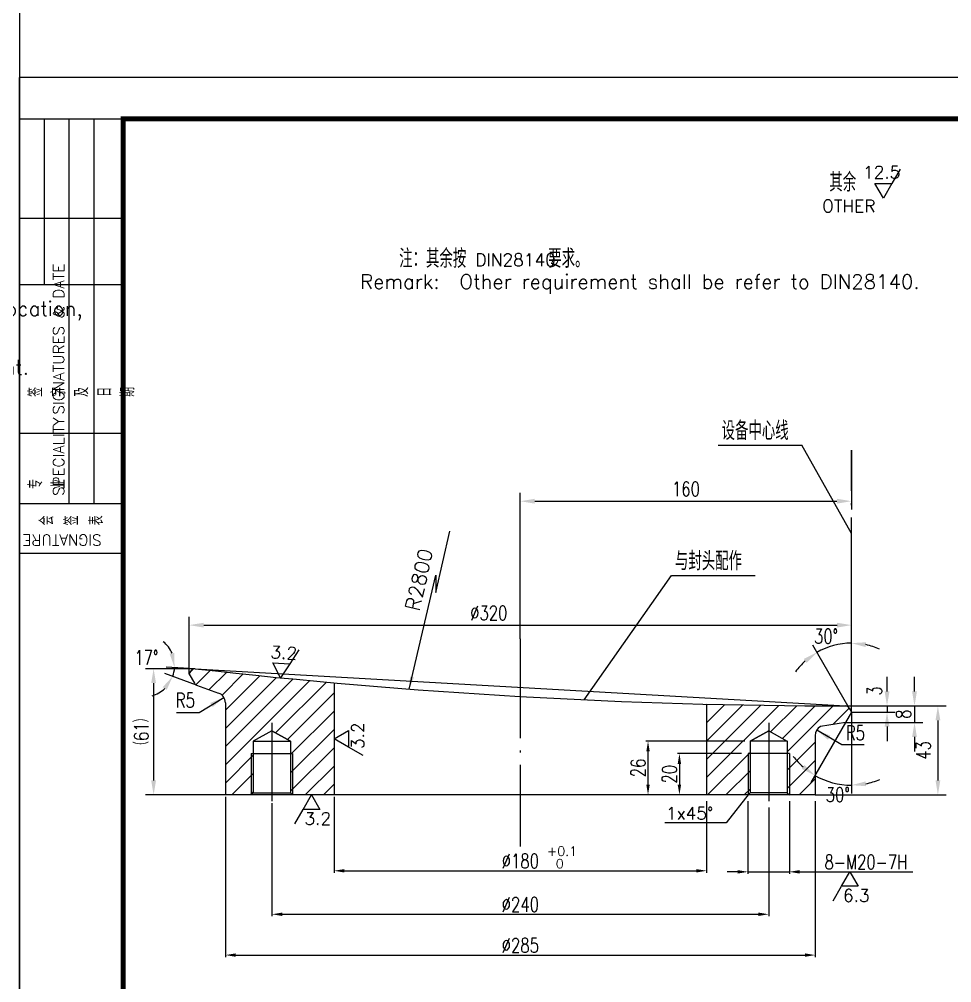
# Model space of a CAD drawing. Extents: x 1512 to 4800, y -77 to 764.
# Drawn here: x 2106.2 to 2331.4, y 298.7 to 531.6 of the extents above; entities that cross this region are included whole.
import ezdxf
from ezdxf.enums import TextEntityAlignment as Align

# ---------------------------------------------------------------- set-up
doc = ezdxf.new("R2010")
doc.units = 0
doc.header["$MEASUREMENT"] = 0
doc.linetypes.add('ACAD_ISO02W100', pattern=[15, 12, -3])
doc.linetypes.add('ACAD_ISO04W100', pattern=[30.5, 24, -3, 0.5, -3])
doc.layers.get('0').update_dxf_attribs({"linetype": 'CONTINUOUS'})
doc.layers.get('DEFPOINTS').update_dxf_attribs({"linetype": 'CONTINUOUS'})
for name, color, linetype in [('1', 1, 'CONTINUOUS'), ('2', 2, 'ACAD_ISO04W100'), ('3', 3, 'ACAD_ISO02W100')]:
    doc.layers.add(name, color=color, linetype=linetype)
doc.styles.add('ACANSTS', font='romans.shx', dxfattribs={"height": 1, "bigfont": 'gbcbig.shx'})
doc.styles.add('HZ5', font='romans.shx', dxfattribs={"width": 0.75, "bigfont": 'hz5.shx'})
doc.dimstyles.new('1', dxfattribs={"dimtxt": 3.5, "dimasz": 2.5, "dimexe": 0.5, "dimexo": 0.5, "dimtad": 1, "dimdec": 0, "dimzin": 0, "dimdsep": 46, "dimtxsty": 'HZ5', "dimcen": 0, "dimadec": 0, "dimazin": 0, "dimtfac": 0.857143, "dimtdec": 0, "dimtmove": 0, "dimatfit": 0, "dimfxl": 0, "dimtvp": 1.5, "dimtolj": 1, "dimtzin": 0, "dimarcsym": 0})
doc.dimstyles.new('2', dxfattribs={"dimtxt": 3.5, "dimasz": 2.5, "dimexe": 0.5, "dimexo": 0.5, "dimtad": 1, "dimdec": 0, "dimlfac": 2, "dimzin": 0, "dimdsep": 46, "dimtxsty": 'HZ5', "dimcen": 0, "dimadec": 0, "dimazin": 0, "dimtfac": 0.857143, "dimtdec": 0, "dimtmove": 0, "dimatfit": 0, "dimfxl": 0, "dimtvp": 1.5, "dimtolj": 1, "dimtzin": 0, "dimarcsym": 0})
doc.dimstyles.get("Standard").update_dxf_attribs({"dimtxt": 3.5, "dimasz": 3, "dimexe": 2, "dimexo": 0, "dimgap": 1, "dimtad": 1, "dimdec": 0, "dimlfac": 20, "dimzin": 0, "dimdsep": 46, "dimtxsty": 'HZ5', "dimcen": 1, "dimadec": 0, "dimazin": 0, "dimtfac": 1, "dimtdec": 0, "dimtmove": 2, "dimatfit": 3, "dimfxl": 0, "dimtolj": 1, "dimtzin": 0, "dimarcsym": 0})
doc.dimstyles.new('STANDARD$0', dxfattribs={"dimtxt": 3.5, "dimasz": 3.5, "dimexe": 2, "dimexo": 0, "dimgap": 1.2, "dimtad": 1, "dimdec": 4, "dimzin": 0, "dimdsep": 46, "dimtxsty": 'HZ5', "dimcen": 0.09, "dimadec": 0, "dimazin": 0, "dimtfac": 0.857143, "dimtdec": 4, "dimtofl": 0, "dimtmove": 2, "dimatfit": 3, "dimfxl": 0, "dimtolj": 1, "dimtzin": 0, "dimarcsym": 0})
doc.dimstyles.new('STANDARD$2', dxfattribs={"dimscale": 0, "dimtxt": 3.5, "dimasz": 3.5, "dimexe": 2, "dimexo": 0, "dimgap": 1.2, "dimtad": 1, "dimtih": 1, "dimtoh": 1, "dimdec": 4, "dimzin": 0, "dimdsep": 46, "dimtxsty": 'HZ5', "dimcen": 0, "dimadec": 4, "dimazin": 0, "dimtfac": 0.857143, "dimtdec": 4, "dimtofl": 0, "dimtmove": 2, "dimatfit": 3, "dimfxl": 0, "dimtolj": 1, "dimtzin": 0, "dimarcsym": 0})
doc.dimstyles.new('STANDARD$4', dxfattribs={"dimtxt": 3.5, "dimasz": 3.5, "dimexe": 2, "dimexo": 0, "dimgap": 1.2, "dimtad": 1, "dimdec": 4, "dimzin": 0, "dimdsep": 46, "dimtxsty": 'HZ5', "dimcen": 0, "dimadec": 0, "dimazin": 0, "dimtfac": 1, "dimtdec": 4, "dimtofl": 0, "dimtmove": 2, "dimatfit": 3, "dimfxl": 0, "dimtolj": 1, "dimtzin": 0, "dimarcsym": 0})

# ---------------------------------------------------------------- blocks, each defined once
blk = doc.blocks.new('*D141')
at = {"color": 0, "linetype": 'ByBlock', "ltscale": 5}
for p, q in [((-2204.24, -2802.35), (-2204.24, -2822.01)), ((-2205.68, -2804.85), (-2214.07, -2819.38))]:
    blk.add_line(p, q, dxfattribs=at)
for start, end in [(217.2554, 228.6277), (240, 270), (281.3723, 292.7446)]:
    blk.add_arc((-2204.24, -2802.35), 17.66, start, end, dxfattribs=at)
for points in [[(-2215.57, -2815.13), (-2216.25, -2816.08), (-2213.07, -2817.65)], [(-2200.7, -2820.25), (-2200.81, -2819.09), (-2204.24, -2820.01)]]:
    blk.add_solid(points, dxfattribs=at)
at = {"layer": 'DEFPOINTS', "color": 0, "linetype": 'ByBlock', "ltscale": 5}
for p in [(-2204.24, -2800.04), (-2204.24, -2802.35), (-2204.24, -2802.35), (-2205.68, -2804.85), (-2210.28, -2818.95)]:
    blk.add_point(p, dxfattribs=at)
at = {"color": 0, "linetype": 'ByBlock', "ltscale": 5, "insert": (-2207.53, -2822.29), "char_height": 3.5, "attachment_point": 5, "style": 'HZ5'}
blk.add_mtext('\\A1;30°', dxfattribs=at)
blk = doc.blocks.new('*D135')
at = {"color": 0, "linetype": 'ByBlock', "ltscale": 5}
for p, q in [((-2355.49, -2822.85), (-2355.49, -2861.58)), ((-2212.99, -2823.9), (-2212.99, -2861.58)), ((-2352.99, -2861.08), (-2215.49, -2861.08))]:
    blk.add_line(p, q, dxfattribs=at)
for points in [[(-2352.99, -2860.66), (-2352.99, -2861.49), (-2355.49, -2861.08)], [(-2215.49, -2860.66), (-2215.49, -2861.49), (-2212.99, -2861.08)]]:
    blk.add_solid(points, dxfattribs=at)
at = {"layer": 'DEFPOINTS', "color": 0, "linetype": 'ByBlock', "ltscale": 5}
for p in [(-2355.49, -2822.35), (-2212.99, -2823.4), (-2212.99, -2861.08)]:
    blk.add_point(p, dxfattribs=at)
at = {"color": 0, "linetype": 'ByBlock', "ltscale": 5, "insert": (-2284.24, -2858.7), "char_height": 3.5, "attachment_point": 5, "style": 'HZ5'}
blk.add_mtext('\\A1;∅285', dxfattribs=at)
blk = doc.blocks.new('*D136')
at = {"color": 0, "linetype": 'ByBlock', "ltscale": 5}
for p, q in [((-2334.65, -2692.28), (-2334.65, -2710.63)), ((-2244.65, -2693.33), (-2244.65, -2710.63)), ((-2332.15, -2710.13), (-2247.15, -2710.13))]:
    blk.add_line(p, q, dxfattribs=at)
for points in [[(-2332.15, -2709.72), (-2332.15, -2710.55), (-2334.65, -2710.13)], [(-2247.15, -2709.72), (-2247.15, -2710.55), (-2244.65, -2710.13)]]:
    blk.add_solid(points, dxfattribs=at)
at = {"layer": 'DEFPOINTS', "color": 0, "linetype": 'ByBlock', "ltscale": 5}
for p in [(-2334.65, -2691.78), (-2244.65, -2692.83), (-2244.65, -2710.13)]:
    blk.add_point(p, dxfattribs=at)
at = {"color": 0, "linetype": 'ByBlock', "ltscale": 5, "insert": (-2289.65, -2707.76), "char_height": 3.5, "attachment_point": 5, "style": 'HZ5'}
blk.add_mtext('\\A1;∅180', dxfattribs=at)
blk = doc.blocks.new('*D134')
at = {"color": 0, "linetype": 'ByBlock', "ltscale": 5}
for p, q in [((-2344.24, -2824.39), (-2344.24, -2851.71)), ((-2224.24, -2825.44), (-2224.24, -2851.71)), ((-2341.74, -2851.21), (-2226.74, -2851.21))]:
    blk.add_line(p, q, dxfattribs=at)
for points in [[(-2341.74, -2850.8), (-2341.74, -2851.63), (-2344.24, -2851.21)], [(-2226.74, -2850.8), (-2226.74, -2851.63), (-2224.24, -2851.21)]]:
    blk.add_solid(points, dxfattribs=at)
at = {"layer": 'DEFPOINTS', "color": 0, "linetype": 'ByBlock', "ltscale": 5}
for p in [(-2344.24, -2823.89), (-2224.24, -2824.94), (-2224.24, -2851.21)]:
    blk.add_point(p, dxfattribs=at)
at = {"color": 0, "linetype": 'ByBlock', "ltscale": 5, "insert": (-2284.24, -2848.84), "char_height": 3.5, "attachment_point": 5, "style": 'HZ5'}
blk.add_mtext('\\A1;∅240', dxfattribs=at)
blk = doc.blocks.new('*D139')
at = {"color": 0, "linetype": 'ByBlock', "ltscale": 5}
for p, q in [((-2234.65, -2693.33), (-2234.65, -2710.89)), ((-2224.65, -2693.33), (-2224.65, -2710.89)), ((-2237.15, -2710.39), (-2239.65, -2710.39)), ((-2234.65, -2710.39), (-2224.65, -2710.39)), ((-2222.15, -2710.39), (-2194.85, -2710.39))]:
    blk.add_line(p, q, dxfattribs=at)
for points in [[(-2237.15, -2709.97), (-2237.15, -2710.8), (-2234.65, -2710.39)], [(-2222.15, -2709.97), (-2222.15, -2710.8), (-2224.65, -2710.39)]]:
    blk.add_solid(points, dxfattribs=at)
at = {"layer": 'DEFPOINTS', "color": 0, "linetype": 'ByBlock', "ltscale": 5}
for p in [(-2234.65, -2692.83), (-2224.65, -2692.83), (-2224.65, -2710.39)]:
    blk.add_point(p, dxfattribs=at)
at = {"color": 0, "linetype": 'ByBlock', "ltscale": 5, "insert": (-2206.16, -2708.01), "char_height": 3.5, "attachment_point": 5, "style": 'HZ5'}
blk.add_mtext('\\A1;8-M20-7H', dxfattribs=at)
blk = doc.blocks.new('*D145')
at = {"color": 0, "linetype": 'ByBlock', "ltscale": 5}
for p, q in [((-2204.24, -2802.02), (-2204.24, -2816.35)), ((-2284.24, -2847.61), (-2284.24, -2812.35)), ((-2280.74, -2814.35), (-2207.74, -2814.35))]:
    blk.add_line(p, q, dxfattribs=at)
for points in [[(-2280.74, -2813.76), (-2280.74, -2814.93), (-2284.24, -2814.35)], [(-2207.74, -2813.76), (-2207.74, -2814.93), (-2204.24, -2814.35)]]:
    blk.add_solid(points, dxfattribs=at)
at = {"layer": 'DEFPOINTS', "color": 0, "linetype": 'ByBlock', "ltscale": 5}
for p in [(-2204.24, -2802.02), (-2204.24, -2814.35), (-2284.24, -2847.61)]:
    blk.add_point(p, dxfattribs=at)
at = {"color": 0, "linetype": 'ByBlock', "ltscale": 5, "insert": (-2244.24, -2811.4), "char_height": 3.5, "attachment_point": 5, "style": 'HZ5'}
blk.add_mtext('\\A1;160', dxfattribs=at)
blk = doc.blocks.new('*D144')
at = {"color": 0, "linetype": 'ByBlock', "ltscale": 5}
for p, q in [((2147.23, 373.24), (2147.23, 387.1)), ((2307.23, 364.07), (2307.23, 387.1)), ((2150.73, 385.1), (2303.73, 385.1))]:
    blk.add_line(p, q, dxfattribs=at)
for points in [[(2150.73, 385.68), (2150.73, 384.52), (2147.23, 385.1)], [(2303.73, 385.68), (2303.73, 384.52), (2307.23, 385.1)]]:
    blk.add_solid(points, dxfattribs=at)
at = {"layer": 'DEFPOINTS', "color": 0, "linetype": 'ByBlock', "ltscale": 5}
for p in [(2307.23, 385.1), (2147.23, 373.24), (2307.23, 364.07)]:
    blk.add_point(p, dxfattribs=at)
at = {"color": 0, "linetype": 'ByBlock', "ltscale": 5, "insert": (2219.61, 388.05), "char_height": 3.5, "attachment_point": 5, "style": 'HZ5'}
blk.add_mtext('\\A1;∅320', dxfattribs=at)
blk = doc.blocks.new('*D138')
at = {"color": 0, "linetype": 'ByBlock', "ltscale": 5}
for p, q in [((-2235.45, -2678.78), (-2259.3, -2678.78)), ((-2258.8, -2689.28), (-2258.8, -2681.28)), ((-2245.15, -2691.78), (-2259.3, -2691.78))]:
    blk.add_line(p, q, dxfattribs=at)
for points in [[(-2259.22, -2681.28), (-2258.38, -2681.28), (-2258.8, -2678.78)], [(-2259.22, -2689.28), (-2258.38, -2689.28), (-2258.8, -2691.78)]]:
    blk.add_solid(points, dxfattribs=at)
at = {"layer": 'DEFPOINTS', "color": 0, "linetype": 'ByBlock', "ltscale": 5}
for p in [(-2258.8, -2678.78), (-2234.95, -2678.78), (-2244.65, -2691.78)]:
    blk.add_point(p, dxfattribs=at)
at = {"color": 0, "linetype": 'ByBlock', "ltscale": 5, "insert": (-2261.18, -2685.28), "char_height": 3.5, "attachment_point": 5, "rotation": 90, "style": 'HZ5'}
blk.add_mtext('\\A1;26', dxfattribs=at)
blk = doc.blocks.new('*D137')
at = {"color": 0, "linetype": 'ByBlock', "ltscale": 5}
for p, q in [((-2236.2, -2681.78), (-2251.72, -2681.78)), ((-2251.22, -2684.28), (-2251.22, -2689.28)), ((-2245.15, -2691.78), (-2251.72, -2691.78))]:
    blk.add_line(p, q, dxfattribs=at)
for points in [[(-2251.64, -2684.28), (-2250.81, -2684.28), (-2251.22, -2681.78)], [(-2251.64, -2689.28), (-2250.81, -2689.28), (-2251.22, -2691.78)]]:
    blk.add_solid(points, dxfattribs=at)
at = {"layer": 'DEFPOINTS', "color": 0, "linetype": 'ByBlock', "ltscale": 5}
for p in [(-2235.7, -2681.78), (-2251.22, -2691.78), (-2244.65, -2691.78)]:
    blk.add_point(p, dxfattribs=at)
at = {"color": 0, "linetype": 'ByBlock', "ltscale": 5, "insert": (-2253.6, -2686.78), "char_height": 3.5, "attachment_point": 5, "rotation": 90, "style": 'HZ5'}
blk.add_mtext('\\A1;20', dxfattribs=at)
blk = doc.blocks.new('*D131')
at = {"color": 0, "linetype": 'ByBlock', "ltscale": 5}
for p, q in [((-2362.77, -2854.83), (-2369.76, -2854.43)), ((-2362.45, -2858.79), (-2370.09, -2856.01))]:
    blk.add_line(p, q, dxfattribs=at)
for start, end in [(23.5648, 50.4101), (340, 356.7194), (286.3093, 313.1546)]:
    blk.add_arc((-2375.29, -2854.12), 7.54, start, end, dxfattribs=at)
for points in [[(-2367.81, -2851), (-2368.96, -2851.21), (-2367.77, -2854.55)], [(-2370.62, -2859.29), (-2369.65, -2859.94), (-2368.21, -2856.69)]]:
    blk.add_solid(points, dxfattribs=at)
at = {"layer": 'DEFPOINTS', "color": 0, "linetype": 'ByBlock', "ltscale": 5}
for p in [(-2362.77, -2854.83), (-2367.99, -2855.99), (-2362.45, -2858.79), (-2357.13, -2860.73), (-2205.68, -2863.84)]:
    blk.add_point(p, dxfattribs=at)
at = {"color": 0, "linetype": 'ByBlock', "ltscale": 5, "insert": (-2374.56, -2852.14), "char_height": 3.5, "attachment_point": 5, "style": 'HZ5'}
blk.add_mtext('\\A1;17°', dxfattribs=at)
blk = doc.blocks.new('*D147')
at = {"color": 0, "linetype": 'ByBlock', "ltscale": 5}
for p, q in [((2148.58, 374.58), (2136.64, 374.58)), ((2138.64, 371.08), (2138.64, 347.57)), ((2155.98, 344.07), (2136.64, 344.07))]:
    blk.add_line(p, q, dxfattribs=at)
for points in [[(2138.05, 371.08), (2139.22, 371.08), (2138.64, 374.58)], [(2138.05, 347.57), (2139.22, 347.57), (2138.64, 344.07)]]:
    blk.add_solid(points, dxfattribs=at)
at = {"layer": 'DEFPOINTS', "color": 0, "linetype": 'ByBlock', "ltscale": 5}
for p in [(2148.58, 374.58), (2138.64, 344.07), (2155.98, 344.07)]:
    blk.add_point(p, dxfattribs=at)
at = {"color": 0, "linetype": 'ByBlock', "ltscale": 5, "insert": (2135.69, 359.33), "char_height": 3.5, "attachment_point": 5, "rotation": 90, "style": 'HZ5'}
blk.add_mtext('\\A1;（61）', dxfattribs=at)
blk = doc.blocks.new('*D132')
at = {"color": 0, "linetype": 'ByBlock', "ltscale": 5}
for p, q in [((-2410.81, -2802.42), (-2404.82, -2798.79)), ((-2416.26, -2802.42), (-2410.81, -2802.42))]:
    blk.add_line(p, q, dxfattribs=at)
blk.add_solid([(-2408.12, -2800.11), (-2407.51, -2801.1), (-2404.82, -2798.79)], dxfattribs=at)
at = {"layer": 'DEFPOINTS', "color": 0, "linetype": 'ByBlock', "ltscale": 5}
for p in [(-2404.82, -2798.79), (-2406.96, -2800.09)]:
    blk.add_point(p, dxfattribs=at)
at = {"color": 0, "linetype": 'ByBlock', "ltscale": 5, "insert": (-2414.14, -2799.47), "char_height": 3.5, "attachment_point": 5, "style": 'HZ5'}
blk.add_mtext('\\A1;R5', dxfattribs=at)
blk = doc.blocks.new('*D140')
at = {"color": 0, "linetype": 'ByBlock', "ltscale": 5}
for p, q in [((-2204.24, -2800.04), (-2204.24, -2783.67)), ((-2204.81, -2801.35), (-2213.57, -2786.18))]:
    blk.add_line(p, q, dxfattribs=at)
for start, end in [(90, 120), (65.9058, 77.9529), (132.0471, 144.0942)]:
    blk.add_arc((-2204.24, -2802.35), 16.68, start, end, dxfattribs=at)
for points in [[(-2200.82, -2786.62), (-2200.69, -2785.46), (-2204.24, -2785.67)], [(-2215.75, -2789.5), (-2215.06, -2790.44), (-2212.57, -2787.91)]]:
    blk.add_solid(points, dxfattribs=at)
at = {"layer": 'DEFPOINTS', "color": 0, "linetype": 'ByBlock', "ltscale": 5}
for p in [(-2207.13, -2785.93), (-2204.81, -2801.35), (-2204.24, -2800.04), (-2204.24, -2802.35), (-2204.24, -2802.35)]:
    blk.add_point(p, dxfattribs=at)
at = {"color": 0, "linetype": 'ByBlock', "ltscale": 5, "insert": (-2210.36, -2784), "char_height": 3.5, "attachment_point": 5, "style": 'HZ5'}
blk.add_mtext('\\A1;30°', dxfattribs=at)
blk = doc.blocks.new('*D146')
at = {"color": 0, "linetype": 'ByBlock', "ltscale": 5}
for p, q in [((2306.36, 365.57), (2330.1, 365.57)), ((2328.1, 362.07), (2328.1, 347.57)), ((2298.48, 344.07), (2330.1, 344.07))]:
    blk.add_line(p, q, dxfattribs=at)
for points in [[(2327.52, 362.07), (2328.69, 362.07), (2328.1, 365.57)], [(2327.52, 347.57), (2328.69, 347.57), (2328.1, 344.07)]]:
    blk.add_solid(points, dxfattribs=at)
at = {"layer": 'DEFPOINTS', "color": 0, "linetype": 'ByBlock', "ltscale": 5}
for p in [(2306.36, 365.57), (2298.48, 344.07), (2328.1, 344.07)]:
    blk.add_point(p, dxfattribs=at)
at = {"color": 0, "linetype": 'ByBlock', "ltscale": 5, "insert": (2324.59, 354.82), "char_height": 3.5, "attachment_point": 5, "rotation": 90, "style": 'HZ5'}
blk.add_mtext('\\A1;43', dxfattribs=at)
blk = doc.blocks.new('*D143')
at = {"color": 0, "linetype": 'ByBlock', "ltscale": 5}
for p, q in [((2322.45, 369.07), (2322.45, 372.57)), ((2305.78, 365.57), (2324.45, 365.57)), ((2322.45, 365.57), (2322.45, 361.57)), ((2305.78, 361.57), (2324.45, 361.57)), ((2322.45, 358.07), (2322.45, 354.57))]:
    blk.add_line(p, q, dxfattribs=at)
for points in [[(2321.87, 369.07), (2323.03, 369.07), (2322.45, 365.57)], [(2321.87, 358.07), (2323.03, 358.07), (2322.45, 361.57)]]:
    blk.add_solid(points, dxfattribs=at)
at = {"layer": 'DEFPOINTS', "color": 0, "linetype": 'ByBlock', "ltscale": 5}
for p in [(2305.78, 365.57), (2305.78, 361.57), (2322.45, 361.57)]:
    blk.add_point(p, dxfattribs=at)
at = {"color": 0, "linetype": 'ByBlock', "ltscale": 5, "insert": (2319.78, 363.57), "char_height": 3.5, "attachment_point": 5, "rotation": 90, "style": 'HZ5'}
blk.add_mtext('\\A1;8', dxfattribs=at)
blk = doc.blocks.new('*D142')
at = {"color": 0, "linetype": 'ByBlock', "ltscale": 5}
for p, q in [((2315.81, 369.07), (2315.81, 372.57)), ((2305.78, 365.57), (2317.81, 365.57)), ((2307.23, 364.07), (2317.81, 364.07)), ((2315.81, 365.57), (2315.81, 364.07)), ((2315.81, 360.57), (2315.81, 357.07))]:
    blk.add_line(p, q, dxfattribs=at)
for points in [[(2315.23, 369.07), (2316.4, 369.07), (2315.81, 365.57)], [(2315.23, 360.57), (2316.4, 360.57), (2315.81, 364.07)]]:
    blk.add_solid(points, dxfattribs=at)
at = {"layer": 'DEFPOINTS', "color": 0, "linetype": 'ByBlock', "ltscale": 5}
for p in [(2305.78, 365.57), (2307.23, 364.07), (2315.81, 364.07)]:
    blk.add_point(p, dxfattribs=at)
at = {"color": 0, "linetype": 'ByBlock', "ltscale": 5, "insert": (2312.79, 369.19), "char_height": 3.5, "attachment_point": 5, "rotation": 90, "style": 'HZ5'}
blk.add_mtext('\\A1;3', dxfattribs=at)
blk = doc.blocks.new('*D133')
at = {"color": 0, "linetype": 'ByBlock', "ltscale": 5}
for p, q in [((-2255.58, -2810.29), (-2261.62, -2806.74)), ((-2250.13, -2810.29), (-2255.58, -2810.29))]:
    blk.add_line(p, q, dxfattribs=at)
blk.add_solid([(-2258.3, -2808.02), (-2258.89, -2809.02), (-2261.62, -2806.74)], dxfattribs=at)
at = {"layer": 'DEFPOINTS', "color": 0, "linetype": 'ByBlock', "ltscale": 5}
for p in [(-2261.62, -2806.74), (-2259.46, -2808.01)]:
    blk.add_point(p, dxfattribs=at)
at = {"color": 0, "linetype": 'ByBlock', "ltscale": 5, "insert": (-2252.26, -2807.34), "char_height": 3.5, "attachment_point": 5, "style": 'HZ5'}
blk.add_mtext('\\A1;R5', dxfattribs=at)

msp = doc.modelspace()

# ---------------------------------------------------------------- hatches: boundary and pattern name
at = {"ltscale": 5}
h = msp.add_hatch(dxfattribs=at)
h.set_pattern_fill('ANSI31', color=256, scale=25, style=0)
h.set_pattern_definition([(45, (4511.4626, 3166.4208), (-2.2097087, 2.2097087), [])])
h.paths.add_polyline_path([(2299.7266528, 360.573327), (2305.7837052, 361.5703679), (2307.2266528, 364.0696264), (2306.648873, 365.0703704, 0.237762695), (2305.8960879, 365.563938), (2305.7838782, 365.5703698, -0.0059930846), (2272.2266528, 366.0071948), (2272.2266528, 344.0696264), (2282.2015537, 344.0696264), (2282.2266528, 344.1022753), (2282.2266528, 354.0696264), (2282.7266528, 354.0696264), (2282.7266528, 357.0696264), (2287.2266528, 359.5231264), (2291.7266528, 357.0696264), (2291.7266528, 354.0696264), (2292.2266528, 354.0696264), (2292.2266528, 344.0696264), (2298.4766528, 344.0696264), (2298.4766528, 358.4082635, -0.2679491924)])
h.paths.add_polyline_path([(2282.7266528, 354.0696264), (2282.2266528, 354.0696264), (2282.2266528, 344.0696264), (2282.7266528, 344.5696264)])
h.paths.add_polyline_path([(2292.2266528, 354.0696264), (2291.7266528, 354.0696264), (2291.7266528, 344.5696264), (2292.2266528, 344.0696264)], flags=16)
h.paths.add_polyline_path([(2182.2266528, 371.1611497, -0.006019813), (2148.6902253, 374.5749459, 0.2985982842), (2147.7109596, 374.0813783), (2147.2266528, 373.2425343), (2148.4880434, 371.0577418, 0.1763269807), (2149.0120486, 370.6180492), (2154.3317032, 368.6818533, -0.3152987889), (2155.9766528, 366.3326217), (2155.9766528, 344.0696264), (2162.2266528, 344.0696264), (2162.2266528, 354.0696264), (2162.7266528, 354.0696264), (2162.7266528, 357.0696264), (2167.2266528, 359.5231264), (2171.7266528, 357.0696264), (2171.7266528, 354.0696264), (2172.2266528, 354.0696264), (2172.2266528, 344.0696264), (2182.2266528, 344.0696264)])
h.paths.add_polyline_path([(2162.7266528, 354.0696264), (2162.2266528, 354.0696264), (2162.2266528, 344.0696264), (2162.7266528, 344.5696264)], flags=16)
h.paths.add_polyline_path([(2172.2266528, 354.0696264), (2171.7266528, 354.0696264), (2171.7266528, 344.5696264), (2172.2266528, 344.0696264)])

# ---------------------------------------------------------------- linework, layer by layer
for p, q in [((2106.2763814, 517.4732907), (2106.2763814, -76.5267093)), ((2947.2763814, 517.4732907), (2106.2763814, 517.4732907)), ((2106.2763814, 517.4732907), (2106.2763814, -76.5267093)), ((2106.2763796, 507.4732907), (2131.2763796, 507.4732907)), ((2112.2763796, 467.4732907), (2112.2763796, 507.4732907)), ((2118.2763796, 414.4732907), (2118.2763796, 507.4732907)), ((2124.2763796, 414.4732907), (2124.2763796, 507.4732907)), ((2106.2763796, 483.4732907), (2131.2763796, 483.4732907)), ((2106.2763796, 467.4732907), (2131.2763796, 467.4732907)), ((2106.2763796, 431.4732907), (2131.2763796, 431.4732907)), ((2106.2763796, 414.4732907), (2131.2763796, 414.4732907)), ((2106.2763796, 402.4732907), (2131.2763796, 402.4732907))]:
    msp.add_line(p, q)
at = {"ltscale": 10}
for p, q in [((2106.2763814, -76.5267093), (2106.2763814, 517.4732907)), ((2106.2763814, -76.5267093), (2106.2763814, 517.4732907)), ((2173.7060266, 379.1589147), (2171.5048941, 375.7694679)), ((2169.3037617, 372.3800212), (2167.4689809, 375.9809812)), ((2167.4689809, 375.9809812), (2171.5048941, 375.7694679)), ((2171.5048941, 375.7694679), (2169.3037617, 372.3800212)), ((2182.2266528, 357.615388), (2185.7266528, 359.636114)), ((2185.7266528, 359.636114), (2185.7266528, 355.5946621)), ((2185.7266528, 355.5946621), (2182.2266528, 357.615388)), ((2162.2266528, 354.0696264), (2162.2266528, 344.0696264)), ((2172.2266528, 354.0696264), (2172.2266528, 344.0696264)), ((2189.2266528, 353.5739362), (2185.7266528, 355.5946621)), ((2282.2266528, 354.0696264), (2282.2266528, 344.0696264)), ((2292.2266528, 354.0696264), (2292.2266528, 344.0696264)), ((2174.7430342, 340.5696264), (2176.7637602, 344.0696264)), ((2176.7637602, 344.0696264), (2178.7844861, 340.5696264)), ((2282.4851637, 344.4385458), (2276.9861003, 337.2853737)), ((2172.7223083, 337.0696264), (2174.7430342, 340.5696264)), ((2178.7844861, 340.5696264), (2174.7430342, 340.5696264)), ((2276.9861003, 337.2853737), (2262.0997745, 337.2853737)), ((2304.8236279, 321.9667925), (2306.8443539, 325.4667925)), ((2306.8443539, 325.4667925), (2308.8650798, 321.9667925)), ((2302.802902, 318.4667925), (2304.8236279, 321.9667925)), ((2308.8650798, 321.9667925), (2304.8236279, 321.9667925))]:
    msp.add_line(p, q, dxfattribs=at)
at = {"ltscale": 5}
for p, q in [((2318.9660346, 495.3431151), (2316.9453087, 491.8431151)), ((2314.9245827, 488.3431151), (2312.9038568, 491.8431151)), ((2312.9038568, 491.8431151), (2316.9453087, 491.8431151)), ((2316.9453087, 491.8431151), (2314.9245827, 488.3431151)), ((2275.0220561, 428.6309406), (2295.2706152, 428.6309406)), ((2307.2266528, 407.2461337), (2295.2706152, 428.6309406)), ((2242.6704013, 367.0588147), (2263.7409407, 397.1198202)), ((2263.7409407, 397.1198202), (2283.9894998, 397.1198202)), ((2307.2266528, 364.0696264), (2307.2266528, 366.3780983))]:
    msp.add_line(p, q, dxfattribs=at)
msp.add_lwpolyline([(2106.2763814, -76.5267093), (1512.2763814, -76.5267093), (1512.2763814, 764.4732907), (2106.2763814, 764.4732907)], close=True)
at = {"layer": '1'}
for p, q in [((2147.2266528, 373.2425343), (2147.7109596, 374.0813783)), ((2147.2266528, 373.2425343), (2148.4880434, 371.0577418)), ((2148.6902253, 374.5749459), (2305.7838782, 365.5703698)), ((2149.0120486, 370.6180492), (2154.3317032, 368.6818533)), ((2182.2266528, 371.1611497), (2182.2266528, 344.0696264)), ((2155.9766528, 366.3326217), (2155.9766528, 344.0696264)), ((2272.2266528, 366.0071948), (2272.2266528, 344.0696264)), ((2307.2266528, 364.0696264), (2305.7837052, 361.5703679)), ((2306.648873, 365.0703704), (2307.2266528, 364.0696264)), ((2306.648873, 365.0703704), (2307.2266528, 364.0696264)), ((2305.7837052, 361.5703679), (2299.7266528, 360.573327)), ((2167.2266528, 359.5231264), (2162.7266528, 357.0696264)), ((2167.2266528, 359.5231264), (2162.7266528, 357.0696264)), ((2171.7266528, 357.0696264), (2167.2266528, 359.5231264)), ((2167.2266528, 359.5231264), (2171.7266528, 357.0696264)), ((2287.2266528, 359.5231264), (2282.7266528, 357.0696264)), ((2282.7266528, 357.0696264), (2287.2266528, 359.5231264)), ((2287.2266528, 359.5231264), (2291.7266528, 357.0696264)), ((2287.2266528, 359.5231264), (2291.7266528, 357.0696264)), ((2162.7266528, 357.0696264), (2171.7266528, 357.0696264)), ((2162.7266528, 357.0696264), (2162.7266528, 344.5696264)), ((2171.7266528, 357.0696264), (2171.7266528, 344.5696264)), ((2282.7266528, 357.0696264), (2282.7266528, 344.5696264)), ((2291.7266528, 357.0696264), (2282.7266528, 357.0696264)), ((2291.7266528, 357.0696264), (2291.7266528, 344.5696264)), ((2298.4766528, 358.4082635), (2298.4766528, 344.0696264)), ((2162.2266528, 354.0696264), (2172.2266528, 354.0696264)), ((2292.2266528, 354.0696264), (2282.2266528, 354.0696264)), ((2298.4766528, 344.0696264), (2155.9766528, 344.0696264)), ((2162.7266528, 344.5696264), (2162.2266528, 344.0696264)), ((2162.7266528, 344.5696264), (2171.7266528, 344.5696264)), ((2171.7266528, 344.5696264), (2172.2266528, 344.0696264)), ((2282.7266528, 344.5696264), (2282.2266528, 344.0696264)), ((2291.7266528, 344.5696264), (2282.7266528, 344.5696264)), ((2291.7266528, 344.5696264), (2292.2266528, 344.0696264))]:
    msp.add_line(p, q, dxfattribs=at)
at = {"layer": '1', "const_width": 1.2}
msp.add_lwpolyline([(2131.2763814, -66.5267093), (2937.2763814, -66.5267093), (2937.2763814, 507.4732907), (2131.2763814, 507.4732907)], close=True, dxfattribs=at)
at = {"layer": '1'}
for centre, radius, start, end in [((2148.576985, 373.5813783), 1, 83.497861054, 150), ((2307.2266528, 1765.5696264), 1400, 263.4978610538, 269.9409536339), ((2149.3540688, 371.5577418), 1, 210, 250), ((2153.4766528, 366.3326217), 2.5, 0, 70), ((2305.7828476, 364.5703704), 1, 30, 89.940953634), ((2300.9766528, 358.4082635), 2.5, 120, 180)]:
    msp.add_arc(centre, radius, start, end, dxfattribs=at)
at = {"layer": '2'}
for p, q in [((2307.2266528, 387.1010031), (2307.2266528, 427.3912642)), ((2227.2266528, 381.7978595), (2227.2266528, 331.5756312)), ((2167.2266528, 361.5071264), (2167.2266528, 342.5336264)), ((2287.2266528, 361.5071264), (2287.2266528, 342.5336264))]:
    msp.add_line(p, q, dxfattribs=at)
at = {"layer": '3', "ltscale": 200}
for p, q in [((2167.2266528, 361.5071264), (2167.2266528, 342.5336264)), ((2287.2266528, 361.5071264), (2287.2266528, 342.5336264))]:
    msp.add_line(p, q, dxfattribs=at)

# ---------------------------------------------------------------- texts
at = {"ltscale": 5, "style": 'ACANSTS'}
for s, height, p in [('其余', 4.5, (2301.8747622, 489.9172682)), ('12.5', 3, (2310.0169781, 493.0868517)), ('OTHER', 3, (2300.1452128, 484.9246744))]:
    msp.add_text(s, height=height, dxfattribs=at).set_placement(p)
at = {"ltscale": 10, "style": 'ACANSTS'}
for s, height, p in [('注：其余按', 4.5, (2197.9665469, 471.4791723)), ('要求。', 4.5, (2233.9658849, 471.4791723)), ('Remark:  Other requirement shall be refer to DIN28140.', 3.5, (2188.5233493, 466.3713189)), ('The equipment should be installed with name plate on proper location,', 3.5, (1951.2177246, 459.8400343)), ('00Cr17Ni14Mo2, others should be decided by manufacture plant.', 3.5, (1951.8967946, 445.6983515)), ('设备中心线', 4.5, (2275.8517746, 429.8566156)), ('与封头配作', 4.5, (2264.5706592, 398.3454952)), ('1x45%%D', 3, (2262.4122354, 338.1315336)), ('3.2', 3, (2175.084524, 336.8411148)), ('6.3', 3, (2305.1651177, 318.2382809))]:
    msp.add_text(s, height=height, dxfattribs=at).set_placement(p)
at = {"style": 'ACANSTS'}
msp.add_text('DIN28140', height=3, dxfattribs=at).set_placement((2216.360537, 471.9131231))
at = {"ltscale": 10, "style": 'ACANSTS'}
for s, height, rotation, p in [('R2800', 3.5, 77.256707712, (2202.8057783, 388.3236155)), ('3.2', 3, 357, (2166.7985478, 377.1031725)), ('3.2', 3, 90, (2189.4551644, 355.1527925))]:
    msp.add_text(s, height=height, rotation=rotation, dxfattribs=at).set_placement(p)
for s, p in [('+0.1', (2233.6309962, 330.4666106)), ('0', (2235.7907025, 327.4389239))]:
    msp.add_text(s, height=2.25, dxfattribs=at).set_placement(p, align=Align.MIDDLE_LEFT)
at = {"layer": '1', "style": 'ACANSTS'}
for s, height, rotation, p in [('SIGNATURES & DATE', 2.666666667, 90, (2117.0288786, 436.0250692)), ('SPECIALITY', 2.66666667, 90, (2117.0288786, 416.3658868)), ('SIGNATURE', 2.66666667, 180, (2126.0626053, 406.9942913))]:
    msp.add_text(s, height=height, rotation=rotation, dxfattribs=at).set_placement(p)
at = {"layer": '1', "width": 0.01, "attachment_point": 1, "rotation": 90, "style": 'ACANSTS'}
for s, insert, char_height in [('签字及日期', (2108.4487046, 440.2855908), 3.33333333), ('专  业', (2108.4487046, 418.0136625), 3.33333333), ('会', (2111.1162622, 409.2192387), 3.3333333), ('签', (2117.1162622, 409.2192387), 3.3333333), ('表', (2123.1162622, 409.2192387), 3.3333333)]:
    msp.add_mtext(s, dxfattribs=dict(at, insert=insert, char_height=char_height))

# ---------------------------------------------------------------- dimensions: what is measured, and where the dimension line sits
at = {"ltscale": 5}
dim = msp.add_linear_dim(base=(2307.2266528, 415.0630472), p1=(2227.2266528, 381.7978595), p2=(2307.2266528, 427.3912642), text='160', dimstyle='STANDARD$0', override={"dimtxsty": 'ACANSTS'}, dxfattribs=at)
dim.commit()
dim.dimension.update_dxf_attribs({"geometry": '*D145', "text_midpoint": (2267.2266528, 418.0130472), "insert": (4511.4626079, 3229.4091728)})
dim = msp.add_linear_dim(base=(2307.2266528, 385.1010031), p1=(2147.2266528, 373.2425343), p2=(2307.2266528, 364.0696264), text='%%c320', dimstyle='STANDARD$0', override={"dimtxsty": 'ACANSTS'}, dxfattribs=at)
dim.commit()
dim.dimension.update_dxf_attribs({"geometry": '*D144', "text_midpoint": (2219.6106295, 388.0510031), "dimtype": 128})
for base, line1, line2, text, picture, middle, set_off in [((2304.3307876, 380.492894), ((2307.2266528, 364.0696264), (2307.2266528, 366.3780983)), ((2306.648873, 365.0703704), (2307.2266528, 364.0696264)), '30%%d', '*D140', (2301.0986919, 382.4203837), (4511.4626079, 3166.4207814)), ((2143.4696566, 373.4144404), ((2148.6902253, 374.5749459), (2305.7838782, 365.5703698)), ((2149.0120486, 370.6180492), (2154.3317032, 368.6818533)), '17%%D', '*D131', (2136.9014063, 377.2654986), (4511.4626079, 3229.4091728)), ((2301.1856834, 347.4721992), ((2307.2266528, 364.0696264), (2307.2266528, 366.3780983)), ((2307.2266528, 364.0696264), (2305.7837052, 361.5703679)), '30%%d', '*D141', (2303.932047, 344.1292133), (4511.4626079, 3166.4207814))]:
    dim = msp.add_angular_dim_2l(base=base, line1=line1, line2=line2, text=text, dimstyle='STANDARD$2', override={"dimtxsty": 'ACANSTS'}, dxfattribs=at)
    dim.commit()
    dim.dimension.update_dxf_attribs({"geometry": picture, "text_midpoint": middle, "dimtype": 130, "insert": set_off})
dim = msp.add_linear_dim(base=(2138.6352965, 344.0696264), p1=(2148.576985, 374.5813783), p2=(2155.9766528, 344.0696264), angle=90, text='（61）', dimstyle='STANDARD$0', override={"dimtxsty": 'ACANSTS'}, dxfattribs=at)
dim.commit()
dim.dimension.update_dxf_attribs({"geometry": '*D147', "text_midpoint": (2135.6852965, 359.3255023)})
for base, p1, p2, text, picture, middle in [((2322.4500611, 361.5703679), (2305.7838782, 365.5703698), (2305.7837052, 361.5703679), '8', '*D143', (2319.7761874, 363.5703689)), ((2315.8134395, 364.0696264), (2305.7838782, 365.5703698), (2307.2266528, 364.0696264), '3', '*D142', (2312.7879254, 369.1941928)), ((2328.102498, 344.0696264), (2306.3601982, 365.5703698), (2298.4766528, 344.0696264), '43', '*D146', (2324.590044, 354.8199981))]:
    dim = msp.add_linear_dim(base=base, p1=p1, p2=p2, angle=90, text=text, dimstyle='STANDARD$0', override={"dimtxsty": 'ACANSTS'}, dxfattribs=at)
    dim.commit()
    dim.dimension.update_dxf_attribs({"geometry": picture, "text_midpoint": middle, "dimtype": 128})
for center, mpoint, picture, middle in [((2153.4766528, 366.3326217), (2155.6161463, 367.6258997), '*D132', (2146.3005646, 364.0047215)), ((2300.9766528, 358.4082635), (2298.8218038, 359.6757909), '*D133', (2308.1803811, 356.1267143))]:
    dim = msp.add_radius_dim(center=center, mpoint=mpoint, text='R5', dimstyle='STANDARD$4', override={"dimtih": 1, "dimtoh": 1, "dimtxsty": 'ACANSTS', "dimtofl": 1, "dimtmove": 0}, dxfattribs=at)
    dim.commit()
    dim.dimension.update_dxf_attribs({"geometry": picture, "text_midpoint": middle, "dimtype": 132, "insert": (4560.4374761, 3166.4207814)})
at = {"ltscale": 10}
for base, p1, p2, text, picture, middle in [((2258.0747268, 357.0696264), (2272.2266528, 344.0696264), (2281.9266528, 357.0696264), '26', '*D138', (2255.6997268, 350.5696264)), ((2265.650898, 344.0696264), (2281.1766528, 354.0696264), (2272.2266528, 344.0696264), '20', '*D137', (2263.275898, 349.0696264))]:
    dim = msp.add_linear_dim(base=base, p1=p1, p2=p2, angle=90, text=text, dimstyle='2', override={"dimtxsty": 'ACANSTS'}, dxfattribs=at)
    dim.commit()
    dim.dimension.update_dxf_attribs({"geometry": picture, "text_midpoint": middle, "insert": (4516.8755041, 3035.8530534)})
for base, p1, p2, text, dimstyle, picture, middle, set_off in [((2298.4766528, 305.3456739), (2155.9766528, 344.0696264), (2298.4766528, 343.0196264), '%%C285', '2', '*D135', (2227.2266528, 307.7206739), (4511.4626079, 3166.4207814)), ((2287.2266528, 315.2089651), (2167.2266528, 342.5336264), (2287.2266528, 341.4836264), '%%C240', '2', '*D134', (2227.2266528, 317.5839651), (4511.4626079, 3166.4207814)), ((2272.2266528, 325.7202491), (2182.2266528, 344.0696264), (2272.2266528, 343.0196264), '%%C180', '1', '*D136', (2227.2266528, 328.0952491), (4516.8755041, 3035.8530534))]:
    dim = msp.add_linear_dim(base=base, p1=p1, p2=p2, text=text, dimstyle=dimstyle, override={"dimtxsty": 'ACANSTS'}, dxfattribs=at)
    dim.commit()
    dim.dimension.update_dxf_attribs({"geometry": picture, "text_midpoint": middle, "insert": set_off})
dim = msp.add_linear_dim(base=(2292.2266528, 325.4667925), p1=(2282.2266528, 343.0196264), p2=(2292.2266528, 343.0196264), text='8-M20-7H', dimstyle='2', override={"dimtxsty": 'ACANSTS'}, dxfattribs=at)
dim.commit()
dim.dimension.update_dxf_attribs({"geometry": '*D139', "text_midpoint": (2310.7121753, 325.4667925), "dimtype": 128, "insert": (4516.8755041, 3035.8530534)})

# ---------------------------------------------------------------- leaders
at = {"ltscale": 5}
msp.add_leader([(2200.379243, 369.6528556), (2206.8183259, 397.2014442), (2206.8183259, 392.9913196), (2210.2212052, 407.7982783)], dimstyle='Standard', override={"dimtxsty": 'ACANSTS'}, dxfattribs=at)

doc.saveas('drawing.dxf')
